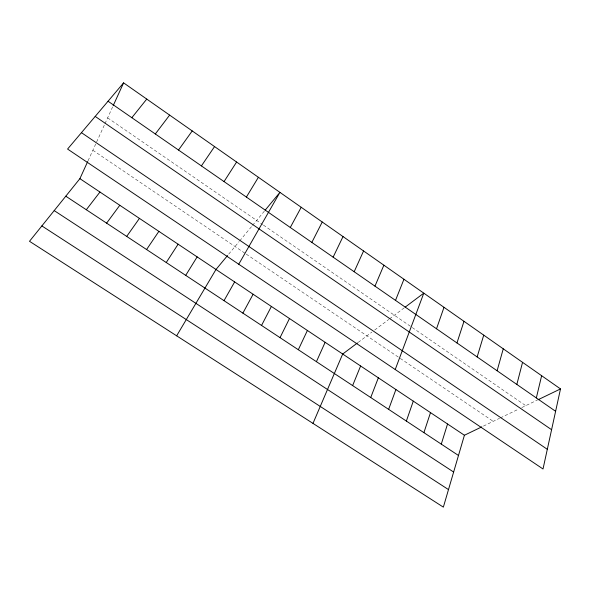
<?xml version="1.0" encoding="UTF-8"?>
<svg xmlns="http://www.w3.org/2000/svg" width="590" height="590" viewBox="0 0 590 590"><rect width="100%" height="100%" fill="white"/><g stroke="black" fill="none" stroke-linecap="round" stroke-linejoin="round"><path stroke-width="0.44" stroke-dasharray="2.95 2.21" d="M88.058 160.768L104.592 124.512M104.976 123.679L112.808 106.51M228.721 254.128L239.127 241.583M239.71 240.875L251.989 226.073M252.572 225.365L264.593 210.873M358.189 342.406L371.87 332.133M374.687 330.024L388.758 319.456M389.459 318.932L404.423 307.7M483.417 426.091L499.583 418.288M500.379 417.912L518.625 409.106M521.796 407.579L537.062 400.219M92.851 150.258L245.499 253.612M246.244 254.12L399.548 357.923M400.286 358.418L493.233 421.356M107.631 117.86L262.683 224.583M263.435 225.107L411.54 327.044M412.285 327.561L525.764 405.669"/><path stroke-width="0.89" d="M560.5 388.921L543.014 468.984L67.577 149.056L123.598 82.858L560.5 388.921L537.874 399.828M536.34 397.94L541.635 375.705M516.84 384.429L522.556 362.341M497.112 370.763L503.255 348.823M481.779 426.88L464.411 435.25L443.356 507.142L29.5 241.295L79.901 178.659L87.689 161.572M477.148 356.935L483.734 335.142M441.283 444.123L447.537 423.996M456.955 342.945L463.991 321.314M423.908 432.647L430.494 412.624M406.363 421.061L413.288 401.134M436.512 328.785L444.012 307.316M388.633 409.357L395.905 389.54M395.226 369.539L423.797 293.156L405.138 307.161M370.727 397.535L378.345 377.821M395.521 300.384L403.951 279.254M352.628 385.587L360.608 365.984M374.967 286.143L383.876 265.19M312.98 423.399L342.694 354.03L357.459 342.952M316.424 361.677L325.134 342.311M354.177 271.739L363.573 250.964M113.177 105.698L123.598 82.858M298.319 349.723L307.397 330.474M333.129 257.159L343.026 236.575M280.029 337.65L289.483 318.519M311.837 242.409L322.243 222.01M261.547 325.444L271.385 306.446M290.287 227.475L301.21 207.282M242.881 313.12L253.11 294.248M224.016 300.664L234.643 281.924M238.744 264.239L279.933 192.369L265.161 210.188M176.646 335.821L215.992 269.475L227.578 255.507M246.391 197.067L258.398 177.288M185.703 275.368L197.149 256.901M224.045 181.587L236.605 162.021M166.24 262.513L178.114 244.201M146.578 249.533L158.88 231.361M201.419 165.908L214.554 146.571M126.703 236.406L139.439 218.389M178.512 150.044L192.229 130.928M106.613 223.145L119.8 205.283M155.317 133.974L169.632 115.102M86.31 209.738L99.953 192.038M131.835 117.705L146.755 99.076M41.868 225.926L448.489 489.597M54.199 210.601L453.636 472.044M65.792 196.19L458.482 455.48M79.901 178.659L464.411 435.25M81.45 132.669L547.306 449.307M95.197 116.414L551.591 429.704M108.051 101.229L555.61 411.296"/></g></svg>
